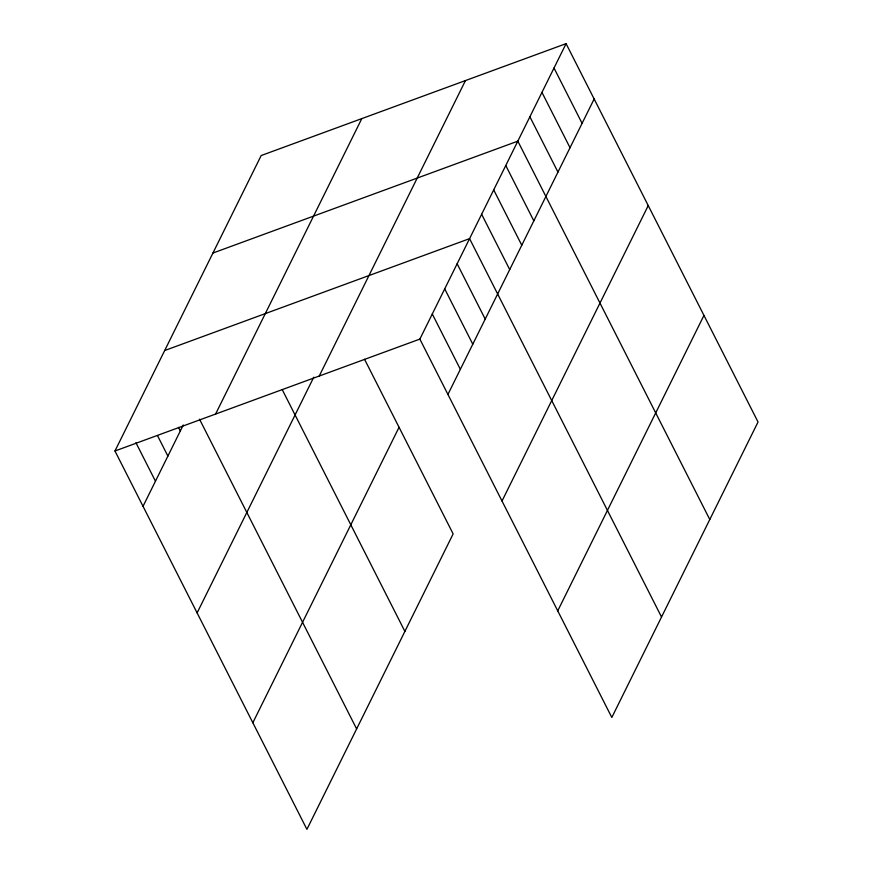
<?xml version="1.0" encoding="UTF-8"?>
<svg xmlns="http://www.w3.org/2000/svg" width="873" height="873" viewBox="0 0 873 873"><rect width="100%" height="100%" fill="white"/><g stroke="black" fill="none" stroke-linecap="round" stroke-linejoin="round"><path stroke-width="1.31" d="M364.532 359.25L453.142 533.894L306.925 829.35L114.963 450.992L261.18 155.536L566.075 43.65L758.037 422.008L611.82 717.464L419.858 339.106L566.075 43.65M143.03 506.318L183.275 424.998M215.587 414.064L361.804 118.608M197.112 612.911L313.778 377.18M319.245 376.023L465.462 80.567M252.843 722.746L399.059 427.29M447.925 394.432L594.153 98.976M502.008 501.026L648.235 205.581M557.738 610.86L703.954 315.404M212.936 253.039L517.831 141.153L709.782 519.511M164.681 350.531L469.576 238.645L661.527 617.015M114.963 450.992L419.858 339.106M554.017 68.029L582.084 123.344M541.958 92.396L570.025 147.723M529.889 116.775L557.956 172.101M505.762 165.521L533.829 220.847M493.703 189.899L521.77 245.226M481.645 214.278L509.712 269.604M457.146 263.766L485.213 319.092M444.717 288.876L472.784 344.202M432.288 313.985L460.355 369.312M282.175 389.522L404.886 631.397M199.513 419.182L356.631 728.9M178.485 427.366L180.318 430.967M157.522 435.638L167.889 456.088M135.937 442.709L155.459 481.198"/></g></svg>
